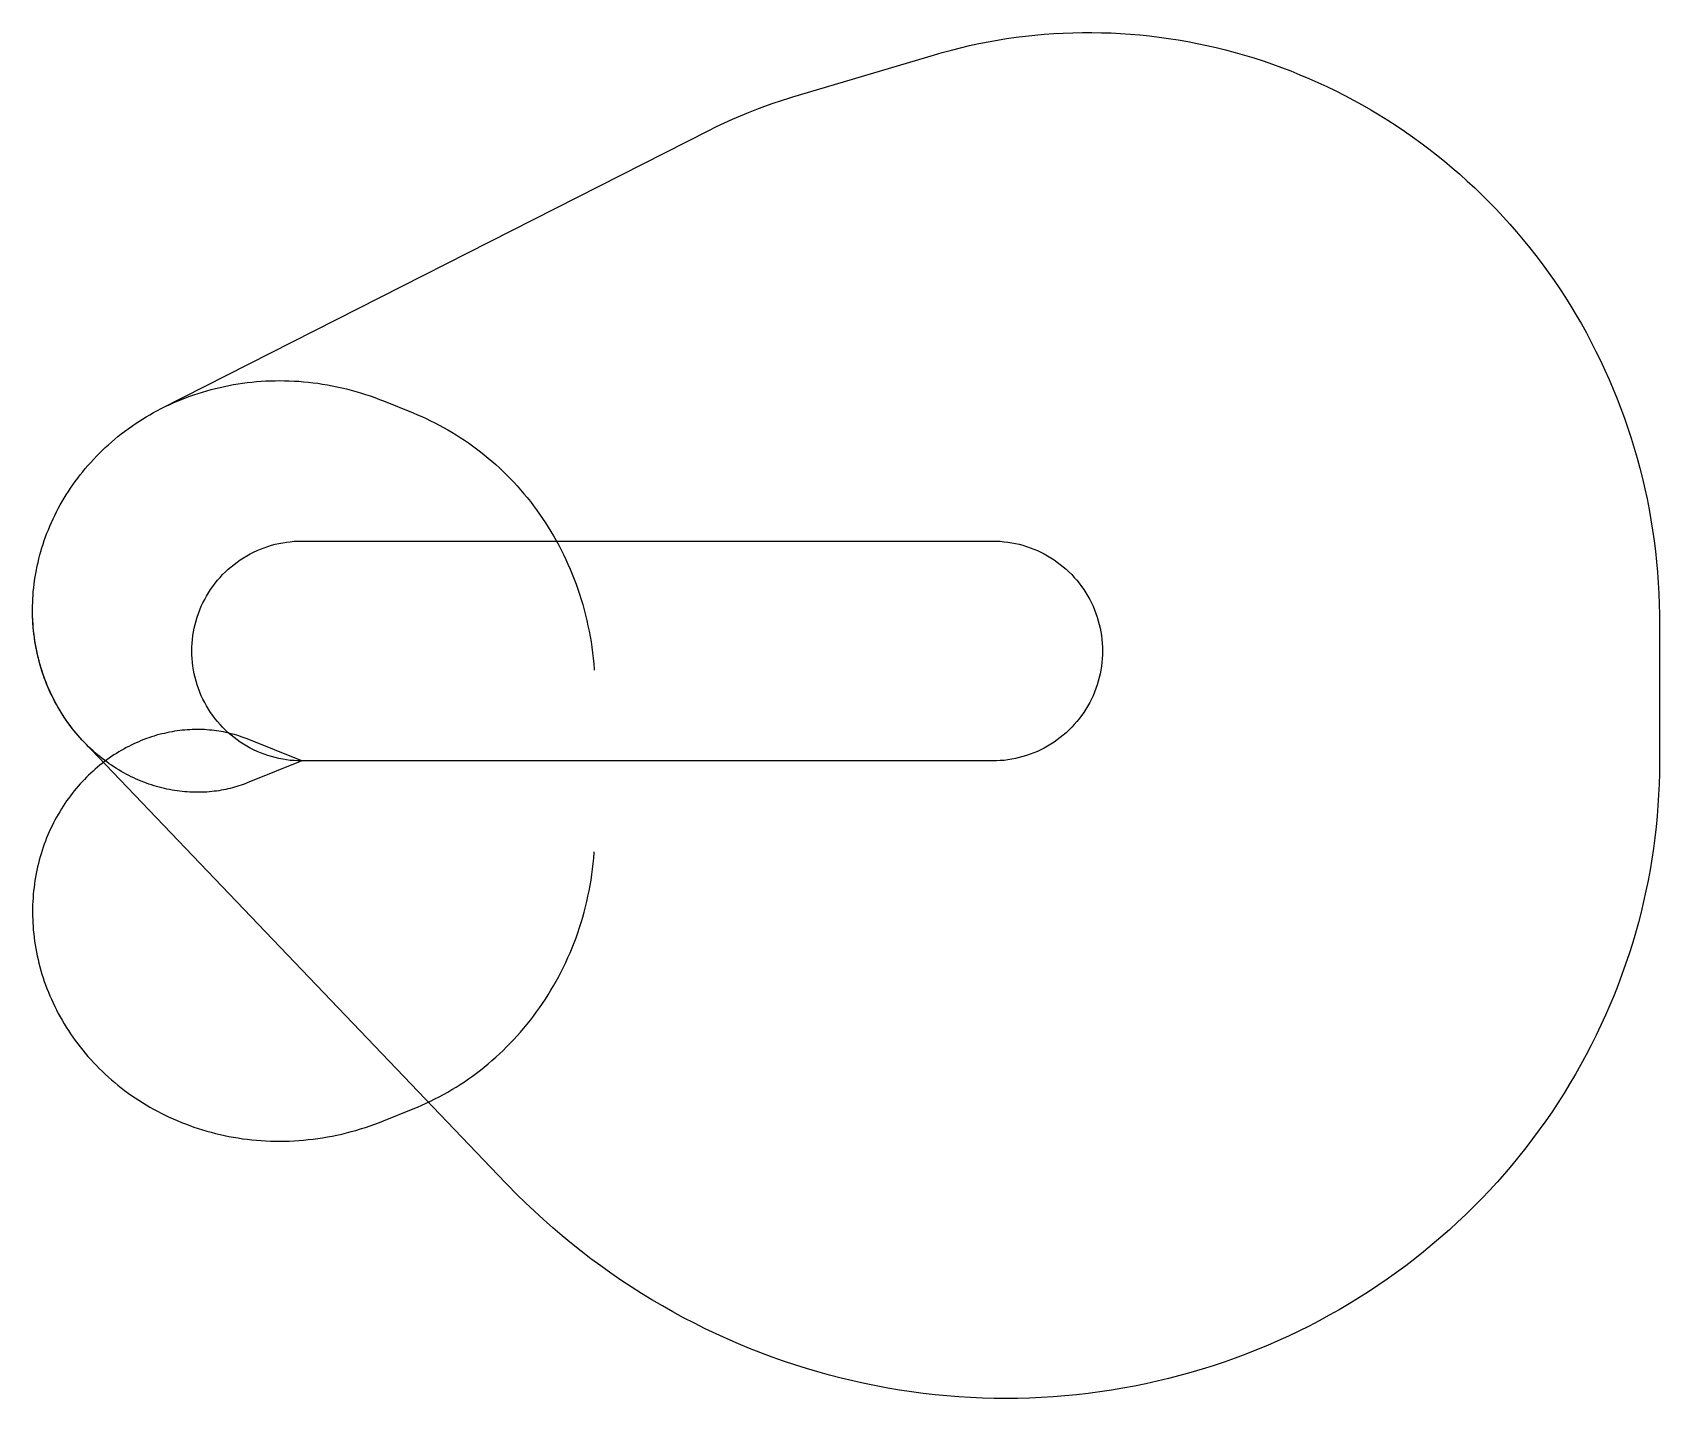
# Model space of a CAD drawing. Header units: metres. Extents: x -3797 to 19149, y -8994 to 10275.
import ezdxf

# ---------------------------------------------------------------- set-up
doc = ezdxf.new("R2010")
doc.units = ezdxf.units.M

msp = doc.modelspace()

# ---------------------------------------------------------------- linework, layer by layer
at = {"layer": 'NorminalTrack', "color": 1}
msp.add_lwpolyline([(0, 0), (0, 0), (-54, 1), (-108, 4), (-162, 8), (-216, 15), (-269, 24), (-322, 34), (-375, 46), (-427, 60), (-479, 76), (-530, 94), (-581, 113), (-631, 134), (-680, 157), (-728, 182), (-775, 208), (-822, 236), (-867, 265), (-912, 296), (-955, 329), (-997, 363), (-1038, 398), (-1077, 435), (-1116, 474), (-1152, 513), (-1188, 554), (-1222, 596), (-1255, 639), (-1286, 684), (-1315, 729), (-1343, 775), (-1369, 823), (-1394, 871), (-1417, 920), (-1438, 970), (-1457, 1020), (-1475, 1072), (-1491, 1123), (-1505, 1176), (-1517, 1228), (-1527, 1282), (-1536, 1335), (-1542, 1389), (-1547, 1443), (-1550, 1497), (-1551, 1551), (-1550, 1605), (-1547, 1659), (-1542, 1713), (-1536, 1767), (-1527, 1820), (-1517, 1873), (-1505, 1926), (-1491, 1978), (-1475, 2030), (-1457, 2081), (-1438, 2132), (-1417, 2182), (-1394, 2231), (-1369, 2279), (-1343, 2326), (-1315, 2373), (-1286, 2418), (-1255, 2462), (-1222, 2506), (-1188, 2548), (-1152, 2588), (-1116, 2628), (-1077, 2666), (-1038, 2703), (-997, 2739), (-955, 2773), (-912, 2805), (-867, 2836), (-822, 2866), (-775, 2894), (-728, 2920), (-680, 2945), (-631, 2968), (-581, 2989), (-530, 3008), (-479, 3026), (-427, 3042), (-375, 3056), (-322, 3068), (-269, 3078), (-216, 3087), (-162, 3093), (-108, 3098), (-54, 3101), (0, 3102), (0, 3102), (9744, 3102), (9744, 3102), (9798, 3101), (9852, 3098), (9906, 3093), (9960, 3087), (10013, 3078), (10066, 3068), (10119, 3056), (10171, 3042), (10223, 3026), (10274, 3008), (10325, 2989), (10375, 2968), (10424, 2945), (10472, 2920), (10519, 2894), (10566, 2866), (10611, 2836), (10656, 2805), (10699, 2773), (10741, 2739), (10782, 2703), (10821, 2666), (10860, 2628), (10896, 2588), (10932, 2548), (10966, 2506), (10999, 2462), (11030, 2418), (11059, 2373), (11087, 2326), (11113, 2279), (11138, 2231), (11161, 2182), (11182, 2132), (11201, 2081), (11219, 2030), (11235, 1978), (11249, 1926), (11261, 1873), (11271, 1820), (11280, 1767), (11286, 1713), (11291, 1659), (11294, 1605), (11295, 1551), (11294, 1497), (11291, 1443), (11286, 1389), (11280, 1335), (11271, 1282), (11261, 1228), (11249, 1176), (11235, 1123), (11219, 1072), (11201, 1020), (11182, 970), (11161, 920), (11138, 871), (11113, 823), (11087, 775), (11059, 729), (11030, 684), (10999, 639), (10966, 596), (10932, 554), (10896, 513), (10860, 474), (10821, 435), (10782, 398), (10741, 363), (10699, 329), (10656, 296), (10611, 265), (10566, 236), (10519, 208), (10472, 182), (10424, 157), (10375, 134), (10325, 113), (10274, 94), (10223, 76), (10171, 60), (10119, 46), (10066, 34), (10013, 24), (9960, 15), (9906, 8), (9852, 4), (9798, 1), (9744, 0), (0, 0)], dxfattribs=at)
at = {"layer": 'WindSpiral', "color": 5}
for points in [[(0, 0), (-769, -310), (-797, -321), (-827, -332), (-856, -342), (-886, -352), (-916, -362), (-947, -371), (-978, -379), (-1009, -387), (-1041, -395), (-1073, -402), (-1105, -408), (-1137, -414), (-1170, -420), (-1203, -425), (-1236, -429), (-1269, -433), (-1303, -436), (-1337, -439), (-1371, -441), (-1406, -442), (-1440, -443), (-1475, -443), (-1510, -443), (-1545, -442), (-1580, -440), (-1615, -438), (-1651, -435), (-1686, -432), (-1722, -428), (-1758, -423), (-1794, -418), (-1830, -411), (-1866, -405), (-1902, -397), (-1938, -389), (-1974, -381), (-2010, -371), (-2047, -361), (-2083, -350), (-2119, -339), (-2155, -327), (-2191, -314), (-2227, -300), (-2263, -286), (-2299, -271), (-2334, -256), (-2370, -240), (-2406, -223), (-2441, -205), (-2476, -187), (-2511, -168), (-2546, -148), (-2580, -127), (-2615, -106), (-2649, -84), (-2683, -62), (-2717, -39), (-2750, -15), (-2783, 10), (-2816, 35), (-2849, 61), (-2881, 88), (-2913, 115), (-2944, 143), (-2975, 171), (-3006, 201), (-3036, 231), (-3066, 261), (-3096, 293), (-3125, 324), (-3154, 357), (-3182, 390), (-3210, 424), (-3237, 458), (-3264, 493), (-3290, 529), (-3316, 565), (-3341, 602), (-3366, 639), (-3390, 677), (-3414, 716), (-3437, 755), (-3459, 794), (-3481, 834), (-3502, 875), (-3522, 916), (-3542, 958), (-3561, 1000), (-3580, 1043), (-3598, 1086), (-3615, 1130), (-3631, 1174), (-3647, 1219), (-3662, 1264), (-3676, 1309), (-3690, 1355), (-3702, 1401), (-3714, 1448), (-3726, 1495), (-3736, 1542), (-3746, 1590), (-3755, 1638), (-3763, 1686), (-3770, 1735), (-3776, 1784), (-3782, 1833), (-3787, 1882), (-3790, 1932), (-3793, 1982), (-3796, 2032), (-3797, 2083), (-3797, 2133), (-3797, 2184), (-3795, 2235), (-3793, 2286), (-3790, 2337), (-3786, 2389), (-3781, 2440), (-3775, 2492), (-3768, 2543), (-3760, 2595), (-3751, 2646), (-3742, 2698), (-3731, 2750), (-3720, 2801), (-3707, 2853), (-3694, 2905), (-3680, 2956), (-3664, 3007), (-3648, 3059), (-3631, 3110), (-3613, 3161), (-3594, 3212), (-3574, 3262), (-3553, 3313), (-3531, 3363), (-3508, 3413), (-3484, 3463), (-3459, 3512), (-3434, 3562), (-3407, 3611), (-3379, 3659), (-3351, 3708), (-3321, 3756), (-3291, 3803), (-3260, 3850), (-3228, 3897), (-3194, 3943), (-3160, 3989), (-3125, 4035), (-3090, 4080), (-3053, 4124), (-3015, 4168), (-2977, 4211), (-2937, 4254), (-2897, 4297), (-2856, 4338), (-2814, 4379), (-2771, 4420), (-2728, 4460), (-2683, 4499), (-2638, 4538), (-2592, 4575), (-2545, 4613), (-2498, 4649), (-2449, 4685), (-2400, 4720), (-2350, 4754), (-2300, 4787), (-2248, 4820), (-2196, 4852), (-2143, 4883), (-2090, 4913), (-2036, 4942), (-1981, 4971), (-1981, 4971), (5741, 8894), (5851, 8949), (5962, 9002), (6074, 9053), (6187, 9102), (6302, 9149), (6417, 9194), (6533, 9237), (6650, 9279), (6768, 9318), (6886, 9355), (6926, 9367), (8908, 9958), (9034, 9995), (9162, 10029), (9290, 10061), (9419, 10091), (9549, 10119), (9680, 10145), (9811, 10168), (9942, 10189), (10074, 10208), (10207, 10225), (10340, 10239), (10473, 10251), (10607, 10260), (10741, 10268), (10876, 10273), (11010, 10275), (11145, 10275), (11280, 10273), (11415, 10269), (11550, 10262), (11686, 10253), (11821, 10241), (11956, 10227), (12091, 10211), (12226, 10192), (12361, 10171), (12496, 10148), (12630, 10122), (12764, 10094), (12898, 10063), (13031, 10030), (13164, 9995), (13296, 9957), (13428, 9917), (13559, 9874), (13690, 9830), (13820, 9783), (13950, 9733), (14078, 9681), (14206, 9627), (14333, 9571), (14460, 9512), (14585, 9452), (14710, 9388), (14833, 9323), (14956, 9255), (15077, 9186), (15198, 9114), (15317, 9039), (15435, 8963), (15552, 8884), (15668, 8804), (15782, 8721), (15895, 8636), (16007, 8549), (16117, 8460), (16226, 8369), (16333, 8276), (16439, 8181), (16544, 8084), (16646, 7985), (16747, 7884), (16847, 7782), (16945, 7677), (17041, 7571), (17135, 7463), (17228, 7353), (17318, 7241), (17407, 7128), (17494, 7013), (17579, 6896), (17662, 6778), (17744, 6658), (17823, 6537), (17900, 6414), (17975, 6290), (18048, 6164), (18119, 6037), (18187, 5908), (18254, 5778), (18318, 5647), (18380, 5514), (18440, 5381), (18498, 5246), (18553, 5110), (18606, 4973), (18656, 4834), (18705, 4695), (18750, 4555), (18794, 4414), (18835, 4272), (18874, 4129), (18910, 3985), (18943, 3840), (18974, 3695), (19003, 3549), (19029, 3402), (19053, 3255), (19074, 3107), (19092, 2959), (19108, 2810), (19122, 2661), (19132, 2511), (19141, 2361), (19146, 2211), (19149, 2060), (19149, 1969), (19149, -26), (19148, -177), (19144, -328), (19138, -479), (19128, -630), (19116, -781), (19102, -932), (19085, -1083), (19065, -1234), (19042, -1385), (19017, -1535), (18989, -1685), (18959, -1835), (18926, -1984), (18890, -2133), (18852, -2281), (18811, -2429), (18767, -2577), (18721, -2723), (18672, -2869), (18620, -3015), (18566, -3159), (18510, -3303), (18451, -3446), (18389, -3588), (18324, -3729), (18258, -3869), (18188, -4008), (18116, -4146), (18042, -4283), (17965, -4419), (17886, -4553), (17804, -4687), (17720, -4819), (17634, -4949), (17545, -5079), (17454, -5206), (17360, -5333), (17265, -5458), (17166, -5581), (17066, -5703), (16964, -5823), (16859, -5941), (16752, -6058), (16643, -6173), (16532, -6286), (16419, -6397), (16303, -6506), (16186, -6614), (16067, -6719), (15945, -6823), (15822, -6925), (15697, -7024), (15570, -7121), (15441, -7217), (15311, -7310), (15179, -7401), (15044, -7490), (14909, -7576), (14771, -7660), (14633, -7742), (14492, -7821), (14350, -7899), (14207, -7973), (14062, -8046), (13915, -8115), (13768, -8183), (13619, -8247), (13468, -8310), (13317, -8369), (13164, -8426), (13010, -8481), (12855, -8533), (12699, -8582), (12542, -8628), (12385, -8672), (12226, -8713), (12066, -8752), (11905, -8787), (11744, -8820), (11582, -8850), (11419, -8877), (11256, -8902), (11092, -8923), (10928, -8942), (10763, -8958), (10598, -8971), (10432, -8981), (10266, -8988), (10100, -8993), (9933, -8994), (9766, -8993), (9600, -8988), (9433, -8981), (9266, -8971), (9099, -8958), (8932, -8942), (8765, -8923), (8599, -8901), (8433, -8876), (8267, -8848), (8101, -8817), (7936, -8784), (7771, -8747), (7606, -8708), (7443, -8665), (7279, -8620), (7117, -8572), (6955, -8521), (6794, -8467), (6634, -8410), (6474, -8351), (6316, -8288), (6158, -8223), (6001, -8155), (5846, -8084), (5691, -8010), (5538, -7934), (5386, -7855), (5235, -7773), (5086, -7688), (4937, -7601), (4791, -7511), (4645, -7418), (4501, -7323), (4359, -7225), (4218, -7125), (4079, -7022), (3942, -6916), (3806, -6808), (3672, -6698), (3540, -6585), (3410, -6470), (3281, -6352), (3155, -6232), (3030, -6110), (2908, -5985), (2874, -5950), (-3073, 268), (-3102, 299), (-3131, 331), (-3160, 364), (-3188, 397), (-3216, 431), (-3243, 466), (-3270, 501), (-3296, 536), (-3321, 573), (-3347, 610), (-3371, 647), (-3395, 685), (-3419, 724), (-3441, 763), (-3464, 803), (-3485, 843), (-3506, 884), (-3527, 925), (-3546, 967), (-3565, 1009), (-3584, 1052), (-3601, 1095), (-3618, 1139), (-3635, 1183), (-3650, 1228), (-3665, 1273), (-3679, 1319), (-3692, 1365), (-3705, 1411), (-3717, 1458), (-3728, 1505), (-3738, 1552), (-3748, 1600), (-3756, 1648), (-3764, 1696), (-3771, 1745), (-3778, 1794), (-3783, 1843), (-3787, 1893), (-3791, 1943), (-3794, 1993), (-3796, 2043), (-3797, 2094), (-3797, 2130)], [(0, 0), (-769, -310), (-797, -321), (-827, -332), (-856, -342), (-886, -352), (-916, -362), (-947, -371), (-978, -379), (-1009, -387), (-1041, -395), (-1073, -402), (-1105, -408), (-1137, -414), (-1170, -420), (-1203, -425), (-1236, -429), (-1269, -433), (-1303, -436), (-1337, -439), (-1371, -441), (-1406, -442), (-1440, -443), (-1475, -443), (-1510, -443), (-1545, -442), (-1580, -440), (-1615, -438), (-1651, -435), (-1686, -432), (-1722, -428), (-1758, -423), (-1794, -418), (-1830, -411), (-1866, -405), (-1902, -397), (-1938, -389), (-1974, -381), (-2010, -371), (-2047, -361), (-2083, -350), (-2119, -339), (-2155, -327), (-2191, -314), (-2227, -300), (-2263, -286), (-2299, -271), (-2334, -256), (-2370, -240), (-2406, -223), (-2441, -205), (-2476, -187), (-2511, -168), (-2546, -148), (-2580, -127), (-2615, -106), (-2649, -84), (-2683, -62), (-2717, -39), (-2750, -15), (-2783, 10), (-2816, 35), (-2849, 61), (-2881, 88), (-2913, 115), (-2944, 143), (-2975, 171), (-3006, 201), (-3036, 231), (-3066, 261), (-3096, 293), (-3125, 324), (-3154, 357), (-3182, 390), (-3210, 424), (-3237, 458), (-3264, 493), (-3290, 529), (-3316, 565), (-3341, 602), (-3366, 639), (-3390, 677), (-3414, 716), (-3437, 755), (-3459, 794), (-3481, 834), (-3502, 875), (-3522, 916), (-3542, 958), (-3561, 1000), (-3580, 1043), (-3598, 1086), (-3615, 1130), (-3631, 1174), (-3647, 1219), (-3662, 1264), (-3676, 1309), (-3690, 1355), (-3702, 1401), (-3714, 1448), (-3726, 1495), (-3736, 1542), (-3746, 1590), (-3755, 1638), (-3763, 1686), (-3770, 1735), (-3776, 1784), (-3782, 1833), (-3787, 1882), (-3790, 1932), (-3793, 1982), (-3796, 2032), (-3797, 2083), (-3797, 2133), (-3797, 2184), (-3795, 2235), (-3793, 2286), (-3790, 2337), (-3786, 2389), (-3781, 2440), (-3775, 2492), (-3768, 2543), (-3760, 2595), (-3751, 2646), (-3742, 2698), (-3731, 2750), (-3720, 2801), (-3707, 2853), (-3694, 2905), (-3680, 2956), (-3664, 3007), (-3648, 3059), (-3631, 3110), (-3613, 3161), (-3594, 3212), (-3574, 3262), (-3553, 3313), (-3531, 3363), (-3508, 3413), (-3484, 3463), (-3459, 3512), (-3434, 3562), (-3407, 3611), (-3379, 3659), (-3351, 3708), (-3321, 3756), (-3291, 3803), (-3260, 3850), (-3228, 3897), (-3194, 3943), (-3160, 3989), (-3125, 4035), (-3090, 4080), (-3053, 4124), (-3015, 4168), (-2977, 4211), (-2937, 4254), (-2897, 4297), (-2856, 4338), (-2814, 4379), (-2771, 4420), (-2728, 4460), (-2683, 4499), (-2638, 4538), (-2592, 4575), (-2545, 4613), (-2498, 4649), (-2449, 4685), (-2400, 4720), (-2350, 4754), (-2300, 4787), (-2248, 4820), (-2196, 4852), (-2143, 4883), (-2090, 4913), (-2036, 4942), (-1981, 4971), (-1926, 4998), (-1870, 5025), (-1813, 5051), (-1756, 5075), (-1698, 5099), (-1639, 5122), (-1580, 5144), (-1521, 5165), (-1461, 5185), (-1400, 5204), (-1339, 5222), (-1278, 5239), (-1216, 5255), (-1153, 5270), (-1090, 5284), (-1027, 5297), (-963, 5309), (-899, 5319), (-835, 5329), (-770, 5337), (-705, 5345), (-640, 5351), (-574, 5356), (-508, 5360), (-442, 5363), (-376, 5364), (-310, 5365), (-243, 5364), (-176, 5362), (-109, 5359), (-42, 5355), (25, 5350), (92, 5343), (160, 5335), (227, 5327), (294, 5316), (362, 5305), (429, 5293), (496, 5279), (563, 5264), (630, 5248), (697, 5230), (764, 5212), (830, 5192), (897, 5171), (963, 5149), (1029, 5125), (1095, 5100), (1152, 5078), (1571, 4909), (1633, 4883), (1695, 4857), (1757, 4829), (1818, 4799), (1879, 4769), (1940, 4738), (2000, 4705), (2060, 4671), (2119, 4637), (2178, 4601), (2236, 4564), (2294, 4525), (2351, 4486), (2408, 4446), (2464, 4404), (2520, 4362), (2575, 4318), (2629, 4273), (2683, 4228), (2736, 4181), (2788, 4133), (2839, 4084), (2890, 4034), (2940, 3983), (2990, 3932), (3038, 3879), (3086, 3825), (3133, 3770), (3179, 3714), (3224, 3658), (3268, 3600), (3312, 3542), (3354, 3482), (3396, 3422), (3436, 3361), (3476, 3299), (3514, 3236), (3552, 3173), (3589, 3108), (3624, 3043), (3659, 2977), (3692, 2910), (3724, 2843), (3755, 2775), (3785, 2706), (3814, 2636), (3842, 2566), (3869, 2495), (3894, 2424), (3918, 2352), (3941, 2279), (3963, 2206), (3983, 2132), (4003, 2058), (4021, 1983), (4037, 1908), (4053, 1832), (4067, 1756), (4080, 1680), (4092, 1603), (4102, 1526), (4111, 1448), (4118, 1370), (4125, 1292), (4125, 1282)], [(0, 0), (-769, 310), (-797, 321), (-827, 332), (-856, 342), (-886, 352), (-916, 362), (-947, 371), (-978, 379), (-1009, 387), (-1041, 395), (-1073, 402), (-1105, 408), (-1137, 414), (-1170, 420), (-1203, 425), (-1236, 429), (-1269, 433), (-1303, 436), (-1337, 439), (-1371, 441), (-1406, 442), (-1440, 443), (-1475, 443), (-1510, 443), (-1545, 442), (-1580, 440), (-1615, 438), (-1651, 435), (-1686, 432), (-1722, 428), (-1758, 423), (-1794, 418), (-1830, 411), (-1866, 405), (-1902, 397), (-1938, 389), (-1974, 381), (-2010, 371), (-2047, 361), (-2083, 350), (-2119, 339), (-2155, 327), (-2191, 314), (-2227, 300), (-2263, 286), (-2299, 271), (-2334, 256), (-2370, 240), (-2406, 223), (-2441, 205), (-2476, 187), (-2511, 168), (-2546, 148), (-2580, 127), (-2615, 106), (-2649, 84), (-2683, 62), (-2717, 39), (-2750, 15), (-2783, -10), (-2816, -35), (-2849, -61), (-2881, -88), (-2913, -115), (-2944, -143), (-2975, -171), (-3006, -201), (-3036, -231), (-3066, -261), (-3096, -293), (-3125, -324), (-3154, -357), (-3182, -390), (-3210, -424), (-3237, -458), (-3264, -493), (-3290, -529), (-3316, -565), (-3341, -602), (-3366, -639), (-3390, -677), (-3414, -716), (-3437, -755), (-3459, -794), (-3481, -834), (-3502, -875), (-3522, -916), (-3542, -958), (-3561, -1000), (-3580, -1043), (-3598, -1086), (-3615, -1130), (-3631, -1174), (-3647, -1219), (-3662, -1264), (-3676, -1309), (-3690, -1355), (-3702, -1401), (-3714, -1448), (-3726, -1495), (-3736, -1542), (-3746, -1590), (-3755, -1638), (-3763, -1686), (-3770, -1735), (-3776, -1784), (-3782, -1833), (-3787, -1882), (-3790, -1932), (-3793, -1982), (-3796, -2032), (-3797, -2083), (-3797, -2133), (-3797, -2184), (-3795, -2235), (-3793, -2286), (-3790, -2337), (-3786, -2389), (-3781, -2440), (-3775, -2492), (-3768, -2543), (-3760, -2595), (-3751, -2646), (-3742, -2698), (-3731, -2750), (-3720, -2801), (-3707, -2853), (-3694, -2905), (-3680, -2956), (-3664, -3007), (-3648, -3059), (-3631, -3110), (-3613, -3161), (-3594, -3212), (-3574, -3262), (-3553, -3313), (-3531, -3363), (-3508, -3413), (-3484, -3463), (-3459, -3512), (-3434, -3562), (-3407, -3611), (-3379, -3659), (-3351, -3708), (-3321, -3756), (-3291, -3803), (-3260, -3850), (-3228, -3897), (-3194, -3943), (-3160, -3989), (-3125, -4035), (-3090, -4080), (-3053, -4124), (-3015, -4168), (-2977, -4211), (-2937, -4254), (-2897, -4297), (-2856, -4338), (-2814, -4379), (-2771, -4420), (-2728, -4460), (-2683, -4499), (-2638, -4538), (-2592, -4575), (-2545, -4613), (-2498, -4649), (-2449, -4685), (-2400, -4720), (-2350, -4754), (-2300, -4787), (-2248, -4820), (-2196, -4852), (-2143, -4883), (-2090, -4913), (-2036, -4942), (-1981, -4971), (-1926, -4998), (-1870, -5025), (-1813, -5051), (-1756, -5075), (-1698, -5099), (-1639, -5122), (-1580, -5144), (-1521, -5165), (-1461, -5185), (-1400, -5204), (-1339, -5222), (-1278, -5239), (-1216, -5255), (-1153, -5270), (-1090, -5284), (-1027, -5297), (-963, -5309), (-899, -5319), (-835, -5329), (-770, -5337), (-705, -5345), (-640, -5351), (-574, -5356), (-508, -5360), (-442, -5363), (-376, -5364), (-310, -5365), (-243, -5364), (-176, -5362), (-109, -5359), (-42, -5355), (25, -5350), (92, -5343), (160, -5335), (227, -5327), (294, -5316), (362, -5305), (429, -5293), (496, -5279), (563, -5264), (630, -5248), (697, -5230), (764, -5212), (830, -5192), (897, -5171), (963, -5149), (1029, -5125), (1095, -5100), (1152, -5078), (1571, -4909), (1633, -4883), (1695, -4857), (1757, -4829), (1818, -4799), (1879, -4769), (1940, -4738), (2000, -4705), (2060, -4671), (2119, -4637), (2178, -4601), (2236, -4564), (2294, -4525), (2351, -4486), (2408, -4446), (2464, -4404), (2520, -4362), (2575, -4318), (2629, -4273), (2683, -4228), (2736, -4181), (2788, -4133), (2839, -4084), (2890, -4034), (2940, -3983), (2990, -3932), (3038, -3879), (3086, -3825), (3133, -3770), (3179, -3714), (3224, -3658), (3268, -3600), (3312, -3542), (3354, -3482), (3396, -3422), (3436, -3361), (3476, -3299), (3514, -3236), (3552, -3173), (3589, -3108), (3624, -3043), (3659, -2977), (3692, -2910), (3724, -2843), (3755, -2775), (3785, -2706), (3814, -2636), (3842, -2566), (3869, -2495), (3894, -2424), (3918, -2352), (3941, -2279), (3963, -2206), (3983, -2132), (4003, -2058), (4021, -1983), (4037, -1908), (4053, -1832), (4067, -1756), (4080, -1680), (4092, -1603), (4102, -1526), (4111, -1448), (4118, -1370), (4125, -1292), (4125, -1282)]]:
    msp.add_lwpolyline(points, dxfattribs=at)

doc.saveas('drawing.dxf')
